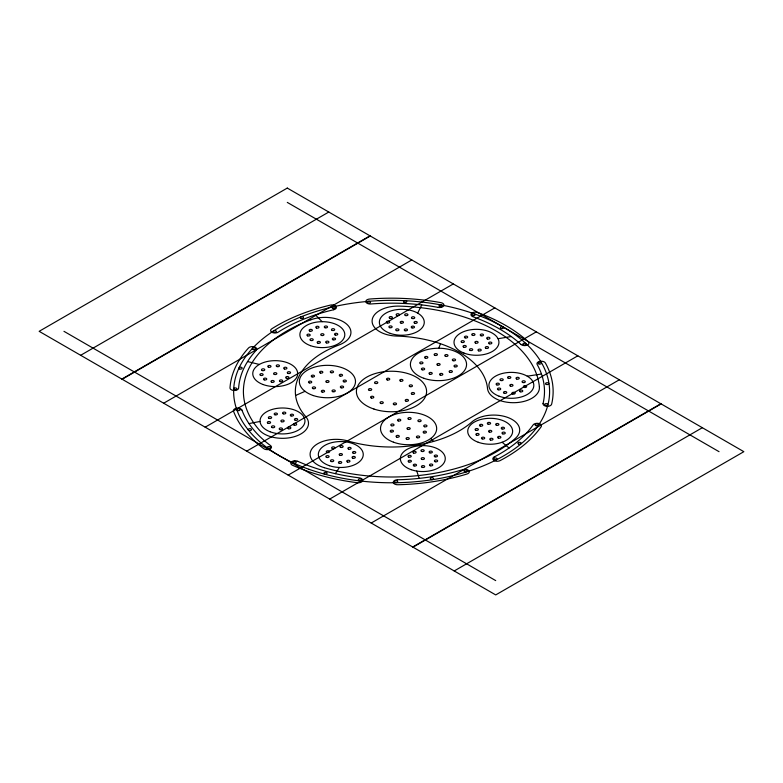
<?xml version="1.0" encoding="UTF-8"?>
<svg xmlns="http://www.w3.org/2000/svg" width="783" height="783" viewBox="0 0 783 783"><rect width="100%" height="100%" fill="white"/><g stroke="black" fill="none" stroke-linecap="round" stroke-linejoin="round"><path stroke-width="1.17" d="M438.803 348.239L440.477 343.727M417.691 313.112L421.763 304.92M335.359 473.666L339.401 467.451M80.659 355.296L328.791 212.036M121.864 379.08L369.997 235.83M122.158 379.256L370.3 235.996M163.667 403.225L411.799 259.966M205.175 427.185L453.308 283.926M246.684 451.145L494.817 307.885M288.183 475.115L536.316 331.855M329.692 499.074L577.825 355.815M371.201 523.034L619.333 379.775M412.7 547.004L660.842 403.744M413.003 547.17L661.136 403.92M454.209 570.964L702.341 427.704M295.592 395.464L305.047 391.324M248.965 423.593L260.064 421.45M498.057 338.726L511.26 336.533M527.253 376.173L541.464 374.029M247.575 361.55L259.33 364.447M287.283 202.396L719.039 451.674M63.961 331.326L495.717 580.604M502.128 442.248L509.067 448.023M315.412 314.874L322.126 321.676M430.767 438.46L433.567 441.416M416.762 471.072L419.208 478.364M287.283 188.077L39.15 331.326L495.717 594.923L743.85 451.674L287.283 188.077M543.069 403.499A152.988 88.332 0 0 0 537.158 364.477A4.316 2.496 0 0 1 539.947 361.335A4.316 2.496 0 0 1 545.379 362.95A161.631 93.314 0 0 1 551.633 404.175A4.316 2.496 0 0 1 546.769 406.308A4.316 2.496 0 0 1 543.069 403.499M494.239 456.949A152.988 88.332 0 0 0 533.164 424.856A4.316 2.496 0 0 1 538.792 423.495A4.316 2.496 0 0 1 541.161 426.745A161.631 93.314 0 0 1 500.043 460.639A4.316 2.496 0 0 1 493.946 460.473A4.316 2.496 0 0 1 494.239 456.949M397.421 479.764A152.988 88.332 0 0 0 462.949 469.604A4.316 2.496 0 0 1 468.782 470.642A4.316 2.496 0 0 1 466.981 474.018A161.631 93.314 0 0 1 397.754 484.746A4.316 2.496 0 0 1 393.272 482.348A4.316 2.496 0 0 1 397.421 479.764M297.765 461.304A152.988 88.332 0 0 0 359.27 477.845A4.316 2.496 0 0 1 362.588 480.811A4.316 2.496 0 0 1 357.449 482.719A161.631 93.314 0 0 1 292.47 465.249A4.316 2.496 0 0 1 291.707 461.755A4.316 2.496 0 0 1 297.765 461.304M241.947 410.106A152.988 88.332 0 0 0 270.585 445.615A4.316 2.496 0 0 1 269.822 449.119A4.316 2.496 0 0 1 263.763 448.669A161.631 93.314 0 0 1 233.5 411.153A4.316 2.496 0 0 1 236.809 408.197A4.316 2.496 0 0 1 241.947 410.106M256.217 350.255A152.988 88.332 0 0 0 238.619 388.084A4.316 2.496 0 0 1 234.146 390.482A4.316 2.496 0 0 1 229.996 387.888A161.631 93.314 0 0 1 248.583 347.926A4.316 2.496 0 0 1 254.416 346.879A4.316 2.496 0 0 1 256.217 350.255M333.724 309.716A152.988 88.332 0 0 0 278.141 332.178A4.316 2.496 0 0 1 272.044 332.354A4.316 2.496 0 0 1 271.74 328.831A161.631 93.314 0 0 1 330.455 305.096A4.316 2.496 0 0 1 336.093 306.466A4.316 2.496 0 0 1 333.724 309.716M438.304 307.406A152.988 88.332 0 0 0 370.721 303.99A4.316 2.496 0 0 1 365.847 301.856A4.316 2.496 0 0 1 369.547 299.047A161.631 93.314 0 0 1 440.946 302.659A4.316 2.496 0 0 1 443.746 305.801A4.316 2.496 0 0 1 438.304 307.406M520.979 344.451A152.988 88.332 0 0 0 473.001 316.743A4.316 2.496 0 0 1 471.64 313.308A4.316 2.496 0 0 1 477.601 312.525A161.631 93.314 0 0 1 528.29 341.789A4.316 2.496 0 0 1 526.93 345.225A4.316 2.496 0 0 1 520.979 344.451M324.279 467.686A148.095 85.504 0 0 0 515.478 438.265A25.976 14.994 0 0 0 507.942 417.515A25.976 14.994 0 0 0 471.992 421.861A96.152 55.515 0 0 1 347.858 440.966A25.976 14.994 0 0 0 312.926 447.524A25.976 14.994 0 0 0 324.279 467.686M310.831 319.797A148.095 85.504 0 0 0 259.359 430.102A25.976 14.994 0 0 0 294.261 436.718A25.976 14.994 0 0 0 305.703 416.566A96.152 55.515 0 0 1 339.117 344.941A25.976 14.994 0 0 0 346.752 324.201A25.976 14.994 0 0 0 310.831 319.797M539.389 386.9A148.095 85.504 0 0 0 399.467 306.124A25.976 14.994 0 0 0 372.131 320.286A25.976 14.994 0 0 0 396.668 336.064A96.152 55.515 0 0 1 487.515 388.515A25.976 14.994 0 0 0 514.842 402.677A25.976 14.994 0 0 0 539.389 386.9M520.245 391.764A1.635 0.949 0 0 0 522.78 391.03A1.635 0.949 0 0 0 520.401 390.13A1.635 0.949 0 0 0 520.245 391.764M500.709 380.509A1.635 0.949 0 0 0 503.234 379.765A1.635 0.949 0 0 0 500.856 378.864A1.635 0.949 0 0 0 500.709 380.509M498.174 389.758A1.635 0.949 0 0 0 500.709 389.024A1.635 0.949 0 0 0 498.331 388.123A1.635 0.949 0 0 0 498.174 389.758M512.64 394.006A1.635 0.949 0 0 0 515.175 393.272A1.635 0.949 0 0 0 512.796 392.371A1.635 0.949 0 0 0 512.64 394.006M508.304 378.267A1.635 0.949 0 0 0 510.839 377.523A1.635 0.949 0 0 0 508.461 376.633A1.635 0.949 0 0 0 508.304 378.267M504.213 393.242A1.635 0.949 0 0 0 506.748 392.498A1.635 0.949 0 0 0 504.369 391.608A1.635 0.949 0 0 0 504.213 393.242M516.731 379.031A1.635 0.949 0 0 0 519.266 378.287A1.635 0.949 0 0 0 516.888 377.396A1.635 0.949 0 0 0 516.731 379.031M524.111 387.379A1.635 0.949 0 0 0 526.646 386.636A1.635 0.949 0 0 0 524.267 385.745A1.635 0.949 0 0 0 524.111 387.379M496.833 384.893A1.635 0.949 0 0 0 499.368 384.159A1.635 0.949 0 0 0 496.99 383.259A1.635 0.949 0 0 0 496.833 384.893M510.477 386.136A1.635 0.949 0 0 0 513.002 385.393A1.635 0.949 0 0 0 510.633 384.502A1.635 0.949 0 0 0 510.477 386.136M522.77 382.515A1.635 0.949 0 0 0 525.305 381.771A1.635 0.949 0 0 0 522.927 380.881A1.635 0.949 0 0 0 522.77 382.515M499.094 396.198A22.462 12.968 0 0 0 533.791 386.058A22.462 12.968 0 0 0 501.218 373.775A22.462 12.968 0 0 0 499.094 396.198M546.28 384.424A1.635 0.949 0 0 0 548.814 383.69A1.635 0.949 0 0 0 546.436 382.789A1.635 0.949 0 0 0 546.28 384.424M387.291 379.951A1.635 0.949 0 0 0 389.748 379.138A1.635 0.949 0 0 0 387.291 378.316A1.635 0.949 0 0 0 387.291 379.951M463.898 353.045A22.462 12.968 0 0 0 498.879 343.218A22.462 12.968 0 0 0 466.648 330.641A22.462 12.968 0 0 0 463.898 353.045M480.938 335.741A1.635 0.949 0 0 0 483.493 335.026A1.635 0.949 0 0 0 481.144 334.106A1.635 0.949 0 0 0 480.938 335.741M475.555 343.081A1.635 0.949 0 0 0 478.11 342.367A1.635 0.949 0 0 0 475.761 341.447A1.635 0.949 0 0 0 475.555 343.081M463.722 347.192A1.635 0.949 0 0 0 466.276 346.478A1.635 0.949 0 0 0 463.928 345.557A1.635 0.949 0 0 0 463.722 347.192M487.388 338.97A1.635 0.949 0 0 0 489.933 338.256A1.635 0.949 0 0 0 487.584 337.336A1.635 0.949 0 0 0 487.388 338.97M472.443 335.32A1.635 0.949 0 0 0 474.987 334.605A1.635 0.949 0 0 0 472.638 333.685A1.635 0.949 0 0 0 472.443 335.32M478.667 350.853A1.635 0.949 0 0 0 481.222 350.128A1.635 0.949 0 0 0 478.873 349.218A1.635 0.949 0 0 0 478.667 350.853M465.131 337.855A1.635 0.949 0 0 0 467.676 337.14A1.635 0.949 0 0 0 465.327 336.22A1.635 0.949 0 0 0 465.131 337.855M485.979 348.308A1.635 0.949 0 0 0 488.533 347.593A1.635 0.949 0 0 0 486.184 346.673A1.635 0.949 0 0 0 485.979 348.308M470.172 350.422A1.635 0.949 0 0 0 472.717 349.707A1.635 0.949 0 0 0 470.368 348.787A1.635 0.949 0 0 0 470.172 350.422M461.804 342.396A1.635 0.949 0 0 0 464.348 341.682A1.635 0.949 0 0 0 461.999 340.762A1.635 0.949 0 0 0 461.804 342.396M489.306 343.776A1.635 0.949 0 0 0 491.861 343.052A1.635 0.949 0 0 0 489.512 342.142A1.635 0.949 0 0 0 489.306 343.776M373.951 409.049A35.088 20.26 0 0 0 426.588 391.5A35.088 20.26 0 0 0 373.951 373.951A35.088 20.26 0 0 0 373.951 409.049M410.008 386.636A1.635 0.949 0 0 0 412.465 385.813A1.635 0.949 0 0 0 410.008 385.001A1.635 0.949 0 0 0 410.008 386.636M380.832 403.47A1.635 0.949 0 0 0 383.288 402.658A1.635 0.949 0 0 0 380.832 401.836A1.635 0.949 0 0 0 380.832 403.47M400.524 381.164A1.635 0.949 0 0 0 402.981 380.342A1.635 0.949 0 0 0 400.524 379.53A1.635 0.949 0 0 0 400.524 381.164M369.263 390.365A1.635 0.949 0 0 0 371.719 389.543A1.635 0.949 0 0 0 369.263 388.72A1.635 0.949 0 0 0 369.263 390.365M406.015 401.17A1.635 0.949 0 0 0 408.472 400.358A1.635 0.949 0 0 0 406.015 399.536A1.635 0.949 0 0 0 406.015 401.17M412.103 394.28A1.635 0.949 0 0 0 414.559 393.457A1.635 0.949 0 0 0 412.103 392.635A1.635 0.949 0 0 0 412.103 394.28M371.357 397.999A1.635 0.949 0 0 0 373.814 397.187A1.635 0.949 0 0 0 371.357 396.364A1.635 0.949 0 0 0 371.357 397.999M375.351 383.464A1.635 0.949 0 0 0 377.807 382.642A1.635 0.949 0 0 0 375.351 381.83A1.635 0.949 0 0 0 375.351 383.464M394.074 404.684A1.635 0.949 0 0 0 396.531 403.862A1.635 0.949 0 0 0 394.074 403.049A1.635 0.949 0 0 0 394.074 404.684M308.991 469.301A157.97 91.2 0 0 0 549.539 394.025A157.97 91.2 0 0 0 316.342 311.389A157.97 91.2 0 0 0 308.991 469.301M490.52 440.007A1.635 0.949 0 0 0 493.026 439.243A1.635 0.949 0 0 0 490.628 438.372A1.635 0.949 0 0 0 490.52 440.007M488.093 424.132A1.635 0.949 0 0 0 490.598 423.368A1.635 0.949 0 0 0 488.201 422.497A1.635 0.949 0 0 0 488.093 424.132M475.849 430.278A1.635 0.949 0 0 0 478.364 429.515A1.635 0.949 0 0 0 475.956 428.644A1.635 0.949 0 0 0 475.849 430.278M482.201 438.901A1.635 0.949 0 0 0 484.716 438.137A1.635 0.949 0 0 0 482.308 437.266A1.635 0.949 0 0 0 482.201 438.901M496.412 425.238A1.635 0.949 0 0 0 498.918 424.474A1.635 0.949 0 0 0 496.52 423.593A1.635 0.949 0 0 0 496.412 425.238M476.602 435.191A1.635 0.949 0 0 0 479.108 434.428A1.635 0.949 0 0 0 476.71 433.557A1.635 0.949 0 0 0 476.602 435.191M502.011 428.947A1.635 0.949 0 0 0 504.516 428.184A1.635 0.949 0 0 0 502.118 427.312A1.635 0.949 0 0 0 502.011 428.947M498.37 438.079A1.635 0.949 0 0 0 500.885 437.315A1.635 0.949 0 0 0 498.477 436.444A1.635 0.949 0 0 0 498.37 438.079M480.243 426.06A1.635 0.949 0 0 0 482.749 425.296A1.635 0.949 0 0 0 480.351 424.425A1.635 0.949 0 0 0 480.243 426.06M489.306 432.069A1.635 0.949 0 0 0 491.812 431.306A1.635 0.949 0 0 0 489.414 430.435A1.635 0.949 0 0 0 489.306 432.069M502.764 433.86A1.635 0.949 0 0 0 505.27 433.097A1.635 0.949 0 0 0 502.872 432.216A1.635 0.949 0 0 0 502.764 433.86M478.198 442.238A22.462 12.968 0 0 0 512.62 431.776A22.462 12.968 0 0 0 479.715 419.796A22.462 12.968 0 0 0 478.198 442.238M411.144 469.663A22.462 12.968 0 0 0 445.263 458.887A22.462 12.968 0 0 0 412.034 447.21A22.462 12.968 0 0 0 411.144 469.663M430.278 465.758A1.635 0.949 0 0 0 432.774 464.975A1.635 0.949 0 0 0 430.347 464.123A1.635 0.949 0 0 0 430.278 465.758M421.959 459.396A1.635 0.949 0 0 0 424.455 458.603A1.635 0.949 0 0 0 422.027 457.752A1.635 0.949 0 0 0 421.959 459.396M421.714 451.419A1.635 0.949 0 0 0 424.2 450.636A1.635 0.949 0 0 0 421.773 449.785A1.635 0.949 0 0 0 421.714 451.419M422.213 467.363A1.635 0.949 0 0 0 424.699 466.58A1.635 0.949 0 0 0 422.282 465.728A1.635 0.949 0 0 0 422.213 467.363M435.172 461.716A1.635 0.949 0 0 0 437.658 460.933A1.635 0.949 0 0 0 435.24 460.081A1.635 0.949 0 0 0 435.172 461.716M408.755 457.066A1.635 0.949 0 0 0 411.241 456.283A1.635 0.949 0 0 0 408.824 455.432A1.635 0.949 0 0 0 408.755 457.066M435.015 456.792A1.635 0.949 0 0 0 437.501 456.009A1.635 0.949 0 0 0 435.084 455.158A1.635 0.949 0 0 0 435.015 456.792M408.912 461.99A1.635 0.949 0 0 0 411.398 461.207A1.635 0.949 0 0 0 408.98 460.355A1.635 0.949 0 0 0 408.912 461.99M413.649 453.034A1.635 0.949 0 0 0 416.135 452.241A1.635 0.949 0 0 0 413.708 451.39A1.635 0.949 0 0 0 413.649 453.034M429.877 452.858A1.635 0.949 0 0 0 432.363 452.075A1.635 0.949 0 0 0 429.936 451.223A1.635 0.949 0 0 0 429.877 452.858M414.05 465.924A1.635 0.949 0 0 0 416.536 465.141A1.635 0.949 0 0 0 414.119 464.29A1.635 0.949 0 0 0 414.05 465.924M329.428 465.699A22.462 12.968 0 0 0 363.253 454.61A22.462 12.968 0 0 0 329.712 443.237A22.462 12.968 0 0 0 329.428 465.699M339.254 463.291A1.635 0.949 0 0 0 341.721 462.479A1.635 0.949 0 0 0 339.274 461.647A1.635 0.949 0 0 0 339.254 463.291M339.969 455.324A1.635 0.949 0 0 0 342.435 454.522A1.635 0.949 0 0 0 339.988 453.69A1.635 0.949 0 0 0 339.969 455.324M348.65 449.129A1.635 0.949 0 0 0 351.117 448.316A1.635 0.949 0 0 0 348.67 447.494A1.635 0.949 0 0 0 348.65 449.129M331.287 461.53A1.635 0.949 0 0 0 333.754 460.717A1.635 0.949 0 0 0 331.307 459.885A1.635 0.949 0 0 0 331.287 461.53M347.495 462.009A1.635 0.949 0 0 0 349.962 461.197A1.635 0.949 0 0 0 347.515 460.375A1.635 0.949 0 0 0 347.495 462.009M332.442 448.649A1.635 0.949 0 0 0 334.909 447.837A1.635 0.949 0 0 0 332.462 447.005A1.635 0.949 0 0 0 332.442 448.649M352.859 458.182A1.635 0.949 0 0 0 355.325 457.37A1.635 0.949 0 0 0 352.879 456.538A1.635 0.949 0 0 0 352.859 458.182M327.079 452.476A1.635 0.949 0 0 0 329.545 451.664A1.635 0.949 0 0 0 327.098 450.842A1.635 0.949 0 0 0 327.079 452.476M340.683 447.367A1.635 0.949 0 0 0 343.15 446.555A1.635 0.949 0 0 0 340.703 445.733A1.635 0.949 0 0 0 340.683 447.367M353.299 453.259A1.635 0.949 0 0 0 355.766 452.447A1.635 0.949 0 0 0 353.319 451.625A1.635 0.949 0 0 0 353.299 453.259M326.638 457.399A1.635 0.949 0 0 0 329.105 456.587A1.635 0.949 0 0 0 326.658 455.755A1.635 0.949 0 0 0 326.638 457.399M412.279 318.515A1.635 0.949 0 0 0 414.755 317.712A1.635 0.949 0 0 0 412.318 316.87A1.635 0.949 0 0 0 412.279 318.515M389.67 327.666A1.635 0.949 0 0 0 392.146 326.863A1.635 0.949 0 0 0 389.719 326.031A1.635 0.949 0 0 0 389.67 327.666M405.026 330.71A1.635 0.949 0 0 0 407.503 329.907A1.635 0.949 0 0 0 405.065 329.075A1.635 0.949 0 0 0 405.026 330.71M414.784 323.222A1.635 0.949 0 0 0 417.261 322.42A1.635 0.949 0 0 0 414.824 321.588A1.635 0.949 0 0 0 414.784 323.222M387.174 322.958A1.635 0.949 0 0 0 389.65 322.156A1.635 0.949 0 0 0 387.213 321.314A1.635 0.949 0 0 0 387.174 322.958M412.005 327.881A1.635 0.949 0 0 0 414.491 327.079A1.635 0.949 0 0 0 412.054 326.247A1.635 0.949 0 0 0 412.005 327.881M389.944 318.299A1.635 0.949 0 0 0 392.42 317.497A1.635 0.949 0 0 0 389.983 316.655A1.635 0.949 0 0 0 389.944 318.299M405.457 315.549A1.635 0.949 0 0 0 407.943 314.756A1.635 0.949 0 0 0 405.506 313.914A1.635 0.949 0 0 0 405.457 315.549M396.492 330.632A1.635 0.949 0 0 0 398.968 329.829A1.635 0.949 0 0 0 396.531 328.987A1.635 0.949 0 0 0 396.492 330.632M400.974 323.085A1.635 0.949 0 0 0 403.451 322.293A1.635 0.949 0 0 0 401.023 321.451A1.635 0.949 0 0 0 400.974 323.085M396.932 315.471A1.635 0.949 0 0 0 399.408 314.668A1.635 0.949 0 0 0 396.971 313.826A1.635 0.949 0 0 0 396.932 315.471M390.296 333.401A22.462 12.968 0 0 0 424.269 322.469A22.462 12.968 0 0 0 390.883 310.949A22.462 12.968 0 0 0 390.296 333.401M269.078 418.376A1.635 0.949 0 0 0 271.623 417.652A1.635 0.949 0 0 0 269.264 416.742A1.635 0.949 0 0 0 269.078 418.376M294.114 425.1A1.635 0.949 0 0 0 296.659 424.376A1.635 0.949 0 0 0 294.291 423.466A1.635 0.949 0 0 0 294.114 425.1M291.012 415.91A1.635 0.949 0 0 0 293.547 415.176A1.635 0.949 0 0 0 291.188 414.276A1.635 0.949 0 0 0 291.012 415.91M274.902 414.775A1.635 0.949 0 0 0 277.436 414.041A1.635 0.949 0 0 0 275.078 413.14A1.635 0.949 0 0 0 274.902 414.775M288.301 428.712A1.635 0.949 0 0 0 290.845 427.978A1.635 0.949 0 0 0 288.477 427.078A1.635 0.949 0 0 0 288.301 428.712M283.27 413.825A1.635 0.949 0 0 0 285.815 413.101A1.635 0.949 0 0 0 283.446 412.191A1.635 0.949 0 0 0 283.27 413.825M279.923 429.652A1.635 0.949 0 0 0 282.467 428.927A1.635 0.949 0 0 0 280.108 428.017A1.635 0.949 0 0 0 279.923 429.652M268.05 423.27A1.635 0.949 0 0 0 270.585 422.536A1.635 0.949 0 0 0 268.226 421.636A1.635 0.949 0 0 0 268.05 423.27M295.152 420.217A1.635 0.949 0 0 0 297.687 419.482A1.635 0.949 0 0 0 295.328 418.582A1.635 0.949 0 0 0 295.152 420.217M281.596 421.743A1.635 0.949 0 0 0 284.141 421.009A1.635 0.949 0 0 0 281.782 420.109A1.635 0.949 0 0 0 281.596 421.743M272.19 427.577A1.635 0.949 0 0 0 274.735 426.843A1.635 0.949 0 0 0 272.367 425.942A1.635 0.949 0 0 0 272.19 427.577M270.076 431.756A22.462 12.968 0 0 0 304.92 421.763A22.462 12.968 0 0 0 272.513 409.343A22.462 12.968 0 0 0 270.076 431.756M263.088 384.531A22.462 12.968 0 0 0 297.648 374.225A22.462 12.968 0 0 0 264.908 362.098A22.462 12.968 0 0 0 263.088 384.531M260.622 375.39A1.635 0.949 0 0 0 263.147 374.636A1.635 0.949 0 0 0 260.759 373.755A1.635 0.949 0 0 0 260.622 375.39M274.324 374.411A1.635 0.949 0 0 0 276.849 373.657A1.635 0.949 0 0 0 274.461 372.777A1.635 0.949 0 0 0 274.324 374.411M286.412 378.267A1.635 0.949 0 0 0 288.927 377.514A1.635 0.949 0 0 0 286.539 376.633A1.635 0.949 0 0 0 286.412 378.267M262.246 370.555A1.635 0.949 0 0 0 264.771 369.801A1.635 0.949 0 0 0 262.383 368.91A1.635 0.949 0 0 0 262.246 370.555M264.233 379.853A1.635 0.949 0 0 0 266.758 379.099A1.635 0.949 0 0 0 264.37 378.218A1.635 0.949 0 0 0 264.233 379.853M284.415 368.969A1.635 0.949 0 0 0 286.94 368.216A1.635 0.949 0 0 0 284.552 367.335A1.635 0.949 0 0 0 284.415 368.969M271.701 382.231A1.635 0.949 0 0 0 274.226 381.487A1.635 0.949 0 0 0 271.838 380.597A1.635 0.949 0 0 0 271.701 382.231M276.957 366.581A1.635 0.949 0 0 0 279.472 365.837A1.635 0.949 0 0 0 277.084 364.947A1.635 0.949 0 0 0 276.957 366.581M288.027 373.432A1.635 0.949 0 0 0 290.552 372.679A1.635 0.949 0 0 0 288.164 371.798A1.635 0.949 0 0 0 288.027 373.432M280.177 381.634A1.635 0.949 0 0 0 282.692 380.881A1.635 0.949 0 0 0 280.304 380A1.635 0.949 0 0 0 280.177 381.634M268.481 367.188A1.635 0.949 0 0 0 271.006 366.434A1.635 0.949 0 0 0 268.618 365.553A1.635 0.949 0 0 0 268.481 367.188M310.508 345.665A22.462 12.968 0 0 0 344.784 335.046A22.462 12.968 0 0 0 311.712 323.222A22.462 12.968 0 0 0 310.508 345.665M309.882 331.111A1.635 0.949 0 0 0 312.388 330.338A1.635 0.949 0 0 0 309.97 329.477A1.635 0.949 0 0 0 309.882 331.111M321.47 335.447A1.635 0.949 0 0 0 323.966 334.674A1.635 0.949 0 0 0 321.559 333.812A1.635 0.949 0 0 0 321.47 335.447M326.423 342.885A1.635 0.949 0 0 0 328.929 342.112A1.635 0.949 0 0 0 326.511 341.251A1.635 0.949 0 0 0 326.423 342.885M316.508 328.008A1.635 0.949 0 0 0 319.014 327.235A1.635 0.949 0 0 0 316.596 326.374A1.635 0.949 0 0 0 316.508 328.008M307.68 335.868A1.635 0.949 0 0 0 310.185 335.095A1.635 0.949 0 0 0 307.768 334.233A1.635 0.949 0 0 0 307.68 335.868M335.261 335.026A1.635 0.949 0 0 0 337.757 334.253A1.635 0.949 0 0 0 335.349 333.392A1.635 0.949 0 0 0 335.261 335.026M310.743 340.468A1.635 0.949 0 0 0 313.249 339.695A1.635 0.949 0 0 0 310.831 338.833A1.635 0.949 0 0 0 310.743 340.468M332.198 330.426A1.635 0.949 0 0 0 334.693 329.653A1.635 0.949 0 0 0 332.286 328.791A1.635 0.949 0 0 0 332.198 330.426M333.059 339.783A1.635 0.949 0 0 0 335.555 339.01A1.635 0.949 0 0 0 333.147 338.148A1.635 0.949 0 0 0 333.059 339.783M317.908 343.15A1.635 0.949 0 0 0 320.404 342.377A1.635 0.949 0 0 0 317.996 341.515A1.635 0.949 0 0 0 317.908 343.15M325.033 327.744A1.635 0.949 0 0 0 327.529 326.971A1.635 0.949 0 0 0 325.121 326.11A1.635 0.949 0 0 0 325.033 327.744M313.386 395.572A28.071 16.208 0 0 0 355.492 381.536A28.071 16.208 0 0 0 313.386 367.501A28.071 16.208 0 0 0 313.386 395.572M341.153 387.81A1.635 0.949 0 0 0 343.61 386.988A1.635 0.949 0 0 0 341.153 386.166A1.635 0.949 0 0 0 341.153 387.81M312.055 376.897A1.635 0.949 0 0 0 314.512 376.075A1.635 0.949 0 0 0 312.055 375.263A1.635 0.949 0 0 0 312.055 376.897M331.092 372.679A1.635 0.949 0 0 0 333.548 371.856A1.635 0.949 0 0 0 331.092 371.044A1.635 0.949 0 0 0 331.092 372.679M326.609 382.349A1.635 0.949 0 0 0 329.066 381.536A1.635 0.949 0 0 0 326.609 380.714A1.635 0.949 0 0 0 326.609 382.349M309.285 382.877A1.635 0.949 0 0 0 311.742 382.055A1.635 0.949 0 0 0 309.285 381.243A1.635 0.949 0 0 0 309.285 382.877M320.384 373.002A1.635 0.949 0 0 0 322.841 372.189A1.635 0.949 0 0 0 320.384 371.367A1.635 0.949 0 0 0 320.384 373.002M332.824 391.706A1.635 0.949 0 0 0 335.281 390.883A1.635 0.949 0 0 0 332.824 390.061A1.635 0.949 0 0 0 332.824 391.706M340.086 376.046A1.635 0.949 0 0 0 342.543 375.233A1.635 0.949 0 0 0 340.086 374.411A1.635 0.949 0 0 0 340.086 376.046M343.923 381.83A1.635 0.949 0 0 0 346.38 381.008A1.635 0.949 0 0 0 343.923 380.195A1.635 0.949 0 0 0 343.923 381.83M313.122 388.652A1.635 0.949 0 0 0 315.578 387.839A1.635 0.949 0 0 0 313.122 387.017A1.635 0.949 0 0 0 313.122 388.652M322.116 392.029A1.635 0.949 0 0 0 324.573 391.206A1.635 0.949 0 0 0 322.116 390.394A1.635 0.949 0 0 0 322.116 392.029M393.409 442.16A28.071 16.208 0 0 0 436.63 429.29A28.071 16.208 0 0 0 395.728 414.119A28.071 16.208 0 0 0 393.409 442.16M408.609 419.316A1.635 0.949 0 0 0 411.134 418.562A1.635 0.949 0 0 0 408.746 417.682A1.635 0.949 0 0 0 408.609 419.316M406.798 439.322A1.635 0.949 0 0 0 409.313 438.568A1.635 0.949 0 0 0 406.935 437.677A1.635 0.949 0 0 0 406.798 439.322M390.952 431.913A1.635 0.949 0 0 0 393.467 431.159A1.635 0.949 0 0 0 391.079 430.268A1.635 0.949 0 0 0 390.952 431.913M407.708 429.319A1.635 0.949 0 0 0 410.223 428.565A1.635 0.949 0 0 0 407.835 427.684A1.635 0.949 0 0 0 407.708 429.319M417.153 437.717A1.635 0.949 0 0 0 419.668 436.963A1.635 0.949 0 0 0 417.29 436.082A1.635 0.949 0 0 0 417.153 437.717M396.785 437.1A1.635 0.949 0 0 0 399.31 436.346A1.635 0.949 0 0 0 396.922 435.465A1.635 0.949 0 0 0 396.785 437.1M418.621 421.538A1.635 0.949 0 0 0 421.146 420.784A1.635 0.949 0 0 0 418.758 419.894A1.635 0.949 0 0 0 418.621 421.538M391.51 425.727A1.635 0.949 0 0 0 394.035 424.973A1.635 0.949 0 0 0 391.647 424.092A1.635 0.949 0 0 0 391.51 425.727M398.253 420.921A1.635 0.949 0 0 0 400.779 420.168A1.635 0.949 0 0 0 398.39 419.277A1.635 0.949 0 0 0 398.253 420.921M423.897 432.901A1.635 0.949 0 0 0 426.422 432.157A1.635 0.949 0 0 0 424.034 431.267A1.635 0.949 0 0 0 423.897 432.901M424.464 426.725A1.635 0.949 0 0 0 426.98 425.972A1.635 0.949 0 0 0 424.592 425.091A1.635 0.949 0 0 0 424.464 426.725M423.877 378.287A28.071 16.208 0 0 0 466.551 364.829A28.071 16.208 0 0 0 425.032 350.216A28.071 16.208 0 0 0 423.877 378.287M422.174 369.801A1.635 0.949 0 0 0 424.67 369.018A1.635 0.949 0 0 0 422.243 368.167A1.635 0.949 0 0 0 422.174 369.801M453.093 360.709A1.635 0.949 0 0 0 455.579 359.916A1.635 0.949 0 0 0 453.161 359.064A1.635 0.949 0 0 0 453.093 360.709M449.902 372.336A1.635 0.949 0 0 0 452.388 371.553A1.635 0.949 0 0 0 449.971 370.702A1.635 0.949 0 0 0 449.902 372.336M437.638 365.25A1.635 0.949 0 0 0 440.124 364.467A1.635 0.949 0 0 0 437.707 363.615A1.635 0.949 0 0 0 437.638 365.25M445.507 356.324A1.635 0.949 0 0 0 448.003 355.541A1.635 0.949 0 0 0 445.576 354.689A1.635 0.949 0 0 0 445.507 356.324M454.766 366.816A1.635 0.949 0 0 0 457.262 366.033A1.635 0.949 0 0 0 454.835 365.181A1.635 0.949 0 0 0 454.766 366.816M420.5 363.684A1.635 0.949 0 0 0 422.986 362.901A1.635 0.949 0 0 0 420.569 362.049A1.635 0.949 0 0 0 420.5 363.684M440.349 375.145A1.635 0.949 0 0 0 442.835 374.362A1.635 0.949 0 0 0 440.418 373.511A1.635 0.949 0 0 0 440.349 375.145M429.759 374.176A1.635 0.949 0 0 0 432.245 373.393A1.635 0.949 0 0 0 429.828 372.542A1.635 0.949 0 0 0 429.759 374.176M434.917 355.365A1.635 0.949 0 0 0 437.413 354.572A1.635 0.949 0 0 0 434.986 353.72A1.635 0.949 0 0 0 434.917 355.365M425.365 358.174A1.635 0.949 0 0 0 427.861 357.381A1.635 0.949 0 0 0 425.433 356.529A1.635 0.949 0 0 0 425.365 358.174M501.179 328.517A1.635 0.949 0 0 0 503.635 327.705A1.635 0.949 0 0 0 501.179 326.883A1.635 0.949 0 0 0 501.179 328.517M472.648 315.5A1.635 0.949 0 0 0 475.173 314.756A1.635 0.949 0 0 0 472.795 313.866A1.635 0.949 0 0 0 472.648 315.5M439.792 306.662A1.635 0.949 0 0 0 442.287 305.889A1.635 0.949 0 0 0 439.889 305.018A1.635 0.949 0 0 0 439.792 306.662M404.282 302.434A1.635 0.949 0 0 0 406.759 301.631A1.635 0.949 0 0 0 404.322 300.789A1.635 0.949 0 0 0 404.282 302.434M367.941 303.011A1.635 0.949 0 0 0 370.486 302.297A1.635 0.949 0 0 0 368.127 301.377A1.635 0.949 0 0 0 367.941 303.011M523.661 344.941A1.635 0.949 0 0 0 526.147 344.148A1.635 0.949 0 0 0 523.719 343.306A1.635 0.949 0 0 0 523.661 344.941M538.968 363.919A1.635 0.949 0 0 0 541.474 363.155A1.635 0.949 0 0 0 539.076 362.284A1.635 0.949 0 0 0 538.968 363.919M545.301 405.398A1.635 0.949 0 0 0 547.757 404.576A1.635 0.949 0 0 0 545.311 403.754A1.635 0.949 0 0 0 545.301 405.398M239.667 368.94A1.635 0.949 0 0 0 242.192 368.196A1.635 0.949 0 0 0 239.804 367.305A1.635 0.949 0 0 0 239.667 368.94M234.43 389.68A1.635 0.949 0 0 0 236.926 388.906A1.635 0.949 0 0 0 234.518 388.045A1.635 0.949 0 0 0 234.43 389.68M237.621 410.556A1.635 0.949 0 0 0 240.087 409.754A1.635 0.949 0 0 0 237.65 408.922A1.635 0.949 0 0 0 237.621 410.556M248.965 430.415A1.635 0.949 0 0 0 251.5 429.691A1.635 0.949 0 0 0 249.141 428.781A1.635 0.949 0 0 0 248.965 430.415M268.031 448.258A1.635 0.949 0 0 0 270.556 447.504A1.635 0.949 0 0 0 268.158 446.623A1.635 0.949 0 0 0 268.031 448.258M253.036 349.463A1.635 0.949 0 0 0 255.581 348.738A1.635 0.949 0 0 0 253.222 347.828A1.635 0.949 0 0 0 253.036 349.463M273.923 332.335A1.635 0.949 0 0 0 276.399 331.532A1.635 0.949 0 0 0 273.962 330.69A1.635 0.949 0 0 0 273.923 332.335M301.005 318.397A1.635 0.949 0 0 0 303.501 317.624A1.635 0.949 0 0 0 301.093 316.763A1.635 0.949 0 0 0 301.005 318.397M332.912 308.443A1.635 0.949 0 0 0 335.437 307.699A1.635 0.949 0 0 0 333.059 306.809A1.635 0.949 0 0 0 332.912 308.443M431.09 479.46A1.635 0.949 0 0 0 433.586 478.667A1.635 0.949 0 0 0 431.159 477.816A1.635 0.949 0 0 0 431.09 479.46M464.838 471.728A1.635 0.949 0 0 0 467.304 470.916A1.635 0.949 0 0 0 464.857 470.094A1.635 0.949 0 0 0 464.838 471.728M494.494 459.69A1.635 0.949 0 0 0 497.029 458.955A1.635 0.949 0 0 0 494.65 458.055A1.635 0.949 0 0 0 494.494 459.69M518.64 444.049A1.635 0.949 0 0 0 521.145 443.286A1.635 0.949 0 0 0 518.747 442.415A1.635 0.949 0 0 0 518.64 444.049M535.885 425.619A1.635 0.949 0 0 0 538.371 424.836A1.635 0.949 0 0 0 535.944 423.985A1.635 0.949 0 0 0 535.885 425.619M395.17 482.485A1.635 0.949 0 0 0 397.686 481.721A1.635 0.949 0 0 0 395.288 480.85A1.635 0.949 0 0 0 395.17 482.485M358.996 480.645A1.635 0.949 0 0 0 361.531 479.92A1.635 0.949 0 0 0 359.172 479.01A1.635 0.949 0 0 0 358.996 480.645M324.622 474.087A1.635 0.949 0 0 0 327.098 473.275A1.635 0.949 0 0 0 324.651 472.452A1.635 0.949 0 0 0 324.622 474.087M293.713 463.076A1.635 0.949 0 0 0 296.209 462.303A1.635 0.949 0 0 0 293.791 461.441A1.635 0.949 0 0 0 293.713 463.076"/></g></svg>
